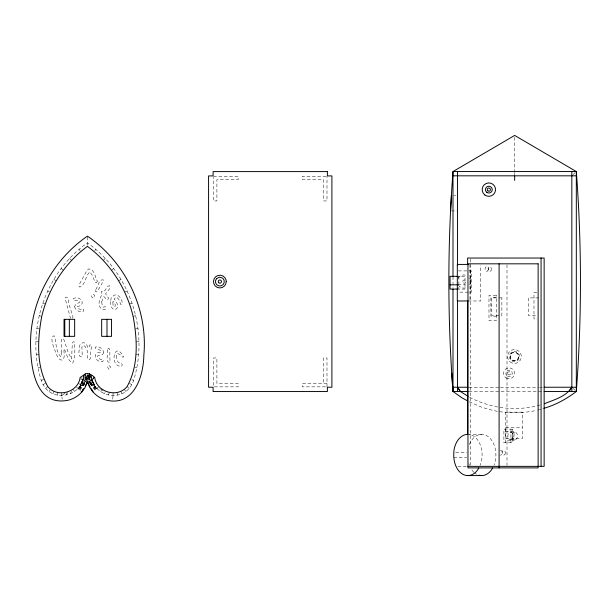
<?xml version="1.0" encoding="UTF-8"?>
<svg xmlns="http://www.w3.org/2000/svg" width="611" height="611" viewBox="0 0 611 611"><rect width="100%" height="100%" fill="white"/><g stroke="black" fill="none" stroke-linecap="round" stroke-linejoin="round"><path stroke-width="0.46" stroke-dasharray="3.06 2.29" d="M456.196 276.325L465.009 276.325L465.009 284.825L464.94 289.079L456.134 289.079M91.108 379.882C99.051 399.464 126.561 401.61 133.626 380.325C149.237 330.757 129.967 272.834 87.426 242.865C44.893 272.834 25.624 330.757 41.227 380.325C48.3 401.61 75.81 399.464 83.745 379.882M112.676 399.174L113.249 393.843M57.281 395.18L57.862 392.476M108.521 395.18L109.209 392.499M70.655 393.751L71.663 389.856M67.179 392.01L66.332 395.18L67.806 392.965M72.762 318.278L72.908 316.452L69.387 305.706L67.936 298.252L67.263 297.351L65.835 297.053L65.163 298.412L70.509 318.392M85.815 381.654L89.038 373.863M78.139 383.303L80.553 384.647L82.592 379.851L80.851 378.606M52.958 393.751L54.096 391.239M84.677 382.662L80.553 384.647L82.783 379.943M85.303 381.44L80.553 384.647L83.371 378.988M90.436 374.749L80.553 384.647L83.424 379.118M80.553 384.647L83.531 379.37L91.322 376.147M92.635 378.988L93.979 376.735M49.033 391.445L50.682 389.23M94.346 377.117L92.261 379.851L94.3 384.647L96.721 383.303M79.926 390.124L84.585 384.12M104.198 393.751L105.13 392.621M94.629 250.8L95.835 249.41M79.43 389.688L84.57 383.784M78.926 389.245L84.478 383.708M94.713 377.491L92.261 379.851L93.949 379.133M573.118 174.609L575.043 172.776M103.259 260.385L105.275 258.506M45.688 388.367L47.765 386.542M99.005 386.542L94.926 390.124L88.526 381.867L94.3 384.647L92.07 379.943M78.429 388.802L85.051 383.051M78.177 388.588L84.585 383.296L78.254 387.901M65.01 393.026L61.803 395.661L62.177 399.174M111.515 270.192L113.715 268.535M78.582 387.435L84.776 382.982M79.239 386.503L84.753 382.898M118.694 280.808L121.054 279.387M43.06 384.647L45.474 383.303M103.19 389.856L100.273 391.445L101.922 389.23L96.928 388.367M124.728 292.119L127.225 290.951M129.547 303.995L132.152 303.094M41.227 380.325L43.839 379.454M540.093 404.956L535.832 406.162A96.737 96.737 0 0 1 493.489 406.162L483.255 403.26L473.456 399.258L468.836 396.73M537.657 410.065L542.996 408.553M133.099 316.315L135.779 315.688M38.103 367.746L39.906 367.394M135.337 328.932L138.071 328.596M36.293 354.762L39.035 354.525M136.253 341.717L139.002 341.664M213.483 176.296L238.145 176.296L238.145 179.695L216.89 179.695L216.89 200.95L213.483 200.95L213.483 177.243M326.045 176.296L302.33 176.296L302.33 179.695L323.593 179.695L323.593 200.95L326.992 200.95L326.992 176.296M454.004 195.619L455.737 195.619M451.445 210.932L457.463 210.932M458.41 270.902L471.402 270.902L471.402 292.157L458.41 292.157M457.96 284.825L465.009 284.825M536.832 292.547L533.991 292.547L533.991 318.988L536.832 318.988M496.231 297.641L490.893 297.641L490.893 316.315L496.231 316.315M538.765 297.901L528.248 297.901L528.248 315.307L537.176 315.307M468.079 300.979L480.712 300.979L480.712 265.357M83.172 377.758L91.681 377.758M326.992 383.456L302.33 383.456L302.33 386.855L326.045 386.855M214.438 386.855L238.145 386.855L238.145 383.456L216.89 383.456L216.89 357.947L213.483 357.947L213.483 386.855M468.92 387.237L499.408 387.237M500.363 387.237L538.482 387.237M539.437 387.237L543.248 387.237M468.95 391.506L543.225 391.506M505.732 427.784L522.245 427.784M505.442 431.267L514.027 431.267L514.027 440.615L505.442 440.615M510.498 432.114L514.806 432.114A3.826 2.643 -90 0 1 517.089 437.85A3.826 2.643 -90 0 1 512.514 437.85A3.826 2.643 -90 0 1 514.806 432.114M481.667 434.345L468.752 434.345A20.621 14.244 -90 0 1 480.17 465.269M510.498 439.767L514.806 439.767M455.653 452.537L466.72 452.537M453.805 457.387L466.72 457.387M457.914 466.353L466.216 466.353M35.85 341.664L38.608 341.717M135.818 354.525L138.56 354.762M36.782 328.596L39.516 328.932M134.947 367.394L136.749 367.746M39.073 315.688L41.754 316.315M131.884 379.744L133.626 380.325M42.701 303.094L45.306 303.995M80.064 378.774L82.592 379.851M47.627 290.951L49.292 291.73M469.21 401.786L481.873 407.285L492.55 410.317A100.998 100.998 0 0 0 536.764 410.317M129.379 383.303L131.793 384.647M53.799 279.387L56.159 280.808M85.334 379.851L86.304 380.47M90.1 382.898L95.614 386.503M89.55 381.44L94.3 384.647L91.482 378.988M88.526 381.867L96.271 387.435M96.599 387.901L89.137 382.478L95.423 389.688M90.176 376.62L89.427 375.757L90.443 376.506M61.146 268.535L63.338 270.192M90.268 383.296L96.675 388.588M89.427 375.757L90.344 376.552M96.423 388.802L89.137 382.478L95.927 389.245M127.096 386.542L129.165 388.367M76.543 387.153L81.263 391.292M69.578 258.506L71.594 260.385M573.118 388.459L575.043 390.292M84.417 374.749L94.3 384.647L91.429 379.118M79.025 249.41L80.224 250.8M124.178 389.23L125.82 391.445M72.93 389.23L74.58 391.445M81.324 377.491L82.668 379.744M91.322 379.37L94.3 384.647M120.757 391.239L121.895 393.751M468.851 463.612L469.324 465.269M89.939 376.72L90.168 377.758M116.991 392.476L117.572 395.18M89.672 375.513L89.825 376.766M61.505 392.934L61.803 395.661L61.803 392.904M514.661 137.322L514.661 171.554M514.661 172.439L514.661 175.105M510.949 429.136L510.949 442.738M507 264.777L507 465.406M505.442 429.136L505.442 442.738M470.714 258.995L470.714 465.406M470.661 270.902L470.661 292.157M469.951 264.418L469.951 300.979M458.861 276.325L458.861 289.079M452.995 276.768L452.995 288.201M326.992 386.855L326.992 357.947L323.593 357.947L323.593 383.456M113.05 392.904L113.05 395.661M87.426 236.992L87.426 246.355M87.426 373.504L87.426 381.157M469.569 278.234A6.591 6.591 0 0 1 469.569 284.825M465.567 287.896A6.591 6.591 0 0 1 458.151 284.825M458.151 278.234A6.591 6.591 0 0 1 465.567 275.164M500.264 450.49A2.337 1.619 -90 0 1 502.257 452.82A2.337 1.619 -90 0 1 500.188 455.004M469.324 444.655A20.621 14.244 -90 0 1 488.785 437.102A20.621 14.244 -90 0 1 494.001 465.269M476.557 474.212A20.621 14.244 -90 0 1 474.541 472.815M473.907 472.257A20.621 14.244 -90 0 1 471.593 469.538M61.81 351.944L61.123 356.961C55.593 351.86 56.365 342.863 54.509 336.119L53.898 335.752C48.483 337.898 55.8 351.776 57.06 355.823C58.244 357.55 59.45 360.223 61.902 360.078C66.072 358.237 63.101 352.073 64.247 348.766C66.584 353.586 67.538 359.887 72.205 363.064L72.801 363.041C75.306 356.946 74.985 348.705 74.481 342.084L73.358 341.725L72.319 342.893L71.609 358.932L68.409 353.112L63.681 339.036L63.025 338.441L62.047 338.593L61.52 340.06L61.81 351.944M116.403 355.602C116.311 359.069 117.656 364.049 121.665 363.484L122.208 364.736L121.803 366.165C108.613 367.814 114.333 338.777 123.636 356.992L122.605 357.145L119.771 354.487L117.938 353.586L116.976 353.807L116.403 355.602M107.253 349.721C108.697 352.677 104.618 363.171 109.972 362.254L109.774 349.141L108.483 348.415L107.253 349.721M87.648 355.266L87.74 359.207L89.68 359.497L90.397 358.206L90.665 351.241L91.772 346.231L91.276 345.039L89.68 344.955C87.663 352.494 88.244 344.184 84.83 343.061C82.852 342.084 80.415 343.519 79.682 345.459C79.804 348.308 76.871 357.145 81.584 356.778L82.218 355.365L81.874 347.193L82.5 345.918L83.646 345.398C87.045 347.201 87.625 351.783 87.648 355.266M101.693 301.918L102.419 306.501L103.267 307.226L105.26 306.638L106.077 307.432C106.306 310.846 101.411 310.159 100.38 307.738C97.6 303.491 99.593 298.298 102.136 294.471L101.182 292.073L101.915 291.172L103.442 291.623C106.23 290.828 106.314 285.597 109.575 285.681C112.348 288.277 106.192 291.325 105.627 293.967L108.353 297.801L108.376 298.756L107.46 299.802C103.076 297.175 104.412 293.578 101.693 301.918M107.582 366.852L108.636 369.151L110.56 368.792L110.644 366.921L109.598 365.943L108.498 365.706L107.582 366.852M103.572 352.486L102.793 354.372L97.386 356.076C97.981 358.306 100.555 360.238 102.785 359.146L103.244 360.444L102.732 361.613C95.69 363.217 91.008 351.883 100.853 352.341L101.197 351.936C100.899 348.713 95.675 350.187 95.072 347.621L95.438 347.109C98.692 345.49 103.488 348.942 103.572 352.486M97.279 281.052L96.683 282.519L95.354 282.656L91.856 274.645L89.832 271.88C85.319 275.897 85.479 284.749 79.835 287.117L78.987 286.353L79.193 284.589L86.701 270.933L88.534 268.947C94.453 268.718 95.003 277.004 97.279 281.052M112.89 302.544L113.05 305.401L113.707 306.523L114.669 306.852C116.418 305.37 114.135 302.659 113.157 301.345L112.89 302.544M95.095 290.294L95.537 291.6L97.057 291.905L103.351 281.06L103.305 279.914C98.463 278.639 98.134 287.888 95.095 290.294M110.713 301.605C110.24 304.698 111.156 308.967 114.723 309.662C120.161 308.517 116.808 301.574 114.181 299.069L115.609 297.412C119.282 297.351 119.557 301.979 120.711 304.499L121.169 304.698C124.965 300.497 116.09 290.469 112.363 297.083L111.164 297.664L110.713 301.605M91.787 295.671L91.703 296.694L92.482 297.817L93.766 297.969L94.667 297.053L94.728 295.716L93.643 294.258L92.605 294.403L91.787 295.671M74.573 306.63C75.122 310.136 80.308 313.237 83.577 311.167L83.814 309.907L83.073 308.746C81.148 310.319 78.208 309.013 77.123 306.974L77.284 306.569C87.411 305.034 79.835 294.693 73.198 298.687L72.953 299.268C74.122 301.628 78.88 299.016 79.896 302.078L75.581 304.721L74.573 306.63M510.292 355.694C508.994 360.979 517.761 362.72 518.579 357.336C519.869 352.043 511.109 350.302 510.292 355.694M85.868 377.117C87.205 384.655 92.124 372.695 85.868 377.117M86.632 377.43L87.098 378.553L88.221 378.087L87.755 376.964L86.632 377.43M85.158 376.819C87.106 387.832 94.285 370.373 85.158 376.819M85.334 375.666L84.715 376.636L90.138 378.881L89.519 379.851L88.542 380.462L86.304 375.009L85.334 375.666M496.231 295.327L488.976 295.327L488.976 320.66L496.231 320.66L496.231 295.327M501.875 297.878L491.572 297.878L491.572 315.307L501.875 315.307L501.875 297.878M522.245 412.15L505.732 412.15L505.732 438.736L522.245 438.736L522.245 412.15M512.492 429.136L503.899 429.136L503.899 442.738L512.492 442.738L512.492 429.136M507.466 376.093A3.185 3.185 0 0 0 512.247 373.336A3.185 3.185 0 0 0 507.466 370.572A3.185 3.185 0 0 0 507.466 376.093M506.328 378.079A5.476 5.476 0 0 0 514.538 373.336A5.476 5.476 0 0 0 506.328 368.593A5.476 5.476 0 0 0 506.328 378.079M509.902 361.735A6.912 6.912 0 0 0 521.221 357.825A6.912 6.912 0 0 0 512.171 349.973A6.912 6.912 0 0 0 509.902 361.735M511.881 360.933A5.102 5.102 0 0 0 519.533 356.511A5.102 5.102 0 0 0 511.881 352.096A5.102 5.102 0 0 0 511.881 360.933M512.308 360.192A4.254 4.254 0 0 0 518.686 356.511A4.254 4.254 0 0 0 512.308 352.83A4.254 4.254 0 0 0 512.308 360.192M508.123 374.566A1.596 1.596 0 0 0 510.72 373.619A1.596 1.596 0 0 0 508.604 371.847A1.596 1.596 0 0 0 508.123 374.566M463.298 282.778A1.596 1.596 0 0 0 465.895 281.839A1.596 1.596 0 0 0 463.78 280.059A1.596 1.596 0 0 0 463.298 282.778M512.369 438.645A3.826 2.643 -90 0 0 511.186 432.244A3.826 2.643 -90 0 0 507.947 436.926A3.826 2.643 -90 0 0 512.369 438.645M505.03 454.118A2.337 1.619 -90 0 0 503.876 450.437A2.337 1.619 -90 0 0 502.25 453.729A2.337 1.619 -90 0 0 505.03 454.118M491.152 270.222A2.337 1.619 -90 0 0 489.755 266.717A2.337 1.619 -90 0 0 488.357 270.222A2.337 1.619 -90 0 0 491.152 270.222M487.822 270.704A2.337 1.619 -90 0 0 487.097 266.793A2.337 1.619 -90 0 0 485.119 269.657A2.337 1.619 -90 0 0 487.822 270.704"/><path stroke-width="0.92" d="M450.582 210.932L451.414 195.619M83.027 389.375L81.927 391.88A26.785 26.785 0 0 1 67.454 400.388C34.094 406.353 30.39 364.82 30.55 341.564C31.184 299.917 53.096 259.652 87.426 236.151C125.667 262.157 148.099 309.12 143.845 355.22C143.509 376.155 134.16 405.979 107.399 400.388A26.785 26.785 0 0 1 92.925 391.88L89.649 387.237L87.426 382.012C81.958 382.242 81.966 373.237 87.426 373.504C92.887 373.298 92.887 382.219 87.426 382.012L85.135 386.121M478.749 467.95L477.909 469.538A20.621 14.244 -90 0 1 457.761 469.538C453.843 463.688 453.202 456.448 454.072 449.627A20.621 14.244 -90 0 1 467.835 434.345M492.581 467.95L491.733 469.538A20.621 14.244 -90 0 1 478.879 475.182M83.76 388.588L81.927 391.88L85.204 387.237L87.426 382.012L90.176 386.946M568.94 391.506L571.835 387.237C566.084 396.73 554.017 399.716 544.355 403.749M85.326 373.978L80.14 377.491C78.307 392.384 57.167 398.357 47.765 386.542C36.049 365.63 37.492 339.227 41.754 316.315C48.338 288.667 64.506 263.265 87.426 246.355C110.347 263.265 126.515 288.667 133.099 316.315C137.36 339.227 138.804 365.63 127.096 386.542C117.702 398.357 96.561 392.315 94.713 377.491L92.337 375.421L89.55 374.077M543.889 408.301C555.689 404.963 566.588 398.907 576.318 391.506L577.586 373.206A1466.728 1466.728 0 0 0 576.318 171.554L514.661 135.421L452.995 171.554A1466.782 1466.782 0 0 0 452.995 391.506L461.962 397.822L467.598 400.9M452.995 175.823L576.318 175.823M468.148 264.418L457.318 264.418L457.318 300.979L468.148 300.979M457.097 276.325L450.047 276.325L450.047 289.079L457.097 289.079M450.047 284.825L457.097 284.825M452.995 387.237L467.965 387.237M544.202 387.237L576.318 387.237M451.735 373.206L452.995 391.506L467.995 391.506M544.18 391.506L576.318 391.506L576.318 171.554L452.995 171.554L452.995 276.768M467.965 466.353L544.141 466.353L544.141 258.041L467.636 258.041L467.636 264.716M467.835 475.579L481.667 475.579M468.064 396.31L460.381 391.506L457.479 387.237L460.381 391.498M89.527 373.978L90.436 374.749M91.092 388.588L92.925 391.88L92.192 390.215M571.835 171.554L571.835 391.506M541.071 258.041L541.071 466.353M514.661 175.991L514.661 180.428M499.095 263.822L499.095 467.889M467.636 300.94L467.636 434.421M457.479 171.554L457.479 265.342M457.479 300.581L457.479 391.506M452.995 289.148L452.995 391.506M106.986 319.339L106.986 336.348M69.341 319.339L69.341 336.348M64.781 319.339L64.781 336.348M216.508 278.677L215.507 280.739L215.675 283.03L216.966 284.932L219.028 285.933L221.319 285.765L223.221 284.474L224.222 282.404L224.054 280.121L222.763 278.219L219.54 277.157L216.508 278.677M327.374 171.599L213.102 171.599L213.102 175.915L208.58 175.915L208.58 387.237L213.102 387.237L213.102 391.552L327.374 391.552L327.374 387.237L331.903 387.237L331.903 175.915L327.374 175.915L327.374 171.599M538.131 263.822L467.965 263.822L467.965 467.889L538.131 467.889L538.131 263.822M74.657 319.339L64.033 319.339L64.033 336.348L74.657 336.348L74.657 319.339M111.553 319.339L101.67 319.339L101.67 336.348L111.553 336.348L111.553 319.339M226.238 281.572L226.024 279.922A6.377 6.377 0 0 0 215.767 276.691A6.377 6.377 0 0 0 217.172 287.353A6.377 6.377 0 0 0 226.238 281.572M484.874 195.008A6.698 6.698 0 0 0 495.506 190.38A6.698 6.698 0 0 0 486.18 183.491A6.698 6.698 0 0 0 484.874 195.008M486.83 192.358A3.399 3.399 0 0 0 492.229 190.006A3.399 3.399 0 0 0 487.494 186.508A3.399 3.399 0 0 0 486.83 192.358M487.83 190.846A1.596 1.596 0 0 0 490.419 189.906A1.596 1.596 0 0 0 488.304 188.127A1.596 1.596 0 0 0 487.83 190.846M218.837 282.794A1.596 1.596 0 0 0 221.434 281.854A1.596 1.596 0 0 0 219.318 280.075A1.596 1.596 0 0 0 218.837 282.794"/></g></svg>
